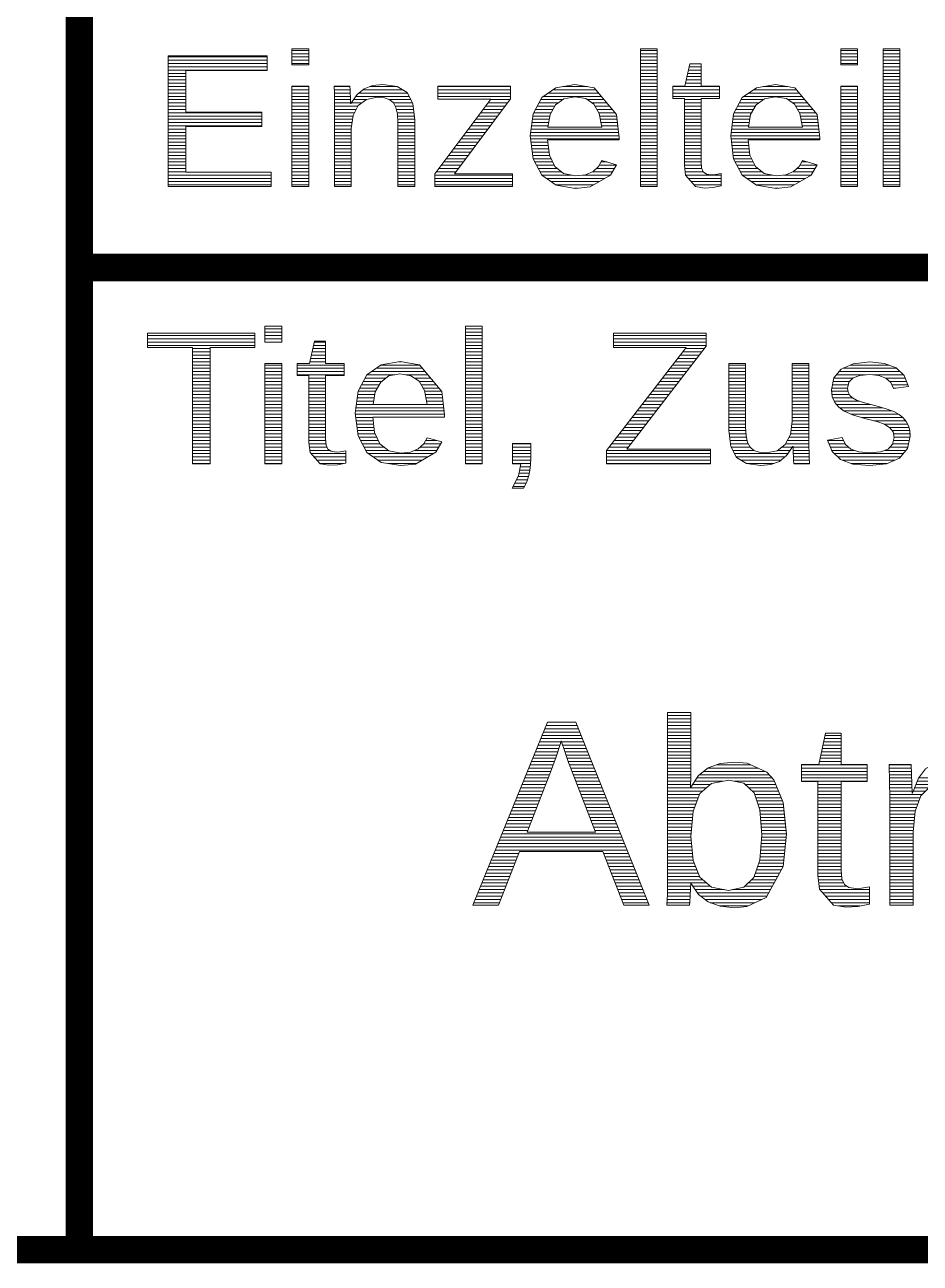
# Model space of a CAD drawing. Header units: millimetres. Extents: x 20 to 410, y 10 to 287.
# Drawn here: x 298 to 314.37, y 9.75 to 32.4 of the extents above; entities that cross this region are included whole.
import ezdxf

# ---------------------------------------------------------------- set-up
doc = ezdxf.new("R2010")
doc.units = ezdxf.units.MM
doc.layers.add('KANTEN', color=7, linetype='Continuous', lineweight=50)
doc.layers.add('TEXT', color=7, linetype='Continuous', lineweight=13)

msp = doc.modelspace()

# ---------------------------------------------------------------- linework, layer by layer
at = {"layer": 'KANTEN', "lineweight": 50, "const_width": 0.5}
msp.add_lwpolyline([(20, 10), (410, 10), (410, 287), (20, 287)], close=True, dxfattribs=at)
for points in [[(299, 10), (299, 45.95)], [(299, 27.96), (410, 27.96)]]:
    msp.add_lwpolyline(points, dxfattribs=at)
at = {"layer": 'TEXT', "lineweight": 13}
for p, q in [((300.625, 31.81), (302.437, 31.81)), ((300.625, 31.75), (302.437, 31.75)), ((302.888, 31.93), (303.194, 31.93)), ((302.888, 31.87), (303.194, 31.87)), ((302.888, 31.81), (303.194, 31.81)), ((302.888, 31.75), (303.194, 31.75)), ((309.259, 31.93), (309.565, 31.93)), ((309.259, 31.87), (309.565, 31.87)), ((309.259, 31.81), (309.565, 31.81)), ((309.259, 31.75), (309.565, 31.75)), ((312.925, 31.93), (313.23, 31.93)), ((312.925, 31.87), (313.23, 31.87)), ((312.925, 31.81), (313.23, 31.81)), ((312.925, 31.75), (313.23, 31.75)), ((313.698, 31.93), (314.003, 31.93)), ((313.698, 31.87), (314.003, 31.87)), ((313.698, 31.81), (314.003, 31.81)), ((313.698, 31.75), (314.003, 31.75)), ((300.625, 31.69), (302.437, 31.69)), ((300.625, 31.63), (302.437, 31.63)), ((300.625, 31.57), (302.437, 31.57)), ((300.625, 31.51), (300.949, 31.51)), ((302.888, 31.69), (303.194, 31.69)), ((309.259, 31.69), (309.565, 31.69)), ((309.259, 31.63), (309.565, 31.63)), ((309.259, 31.57), (309.565, 31.57)), ((309.259, 31.51), (309.565, 31.51)), ((310.125, 31.51), (310.367, 31.51)), ((310.138, 31.57), (310.367, 31.57)), ((310.151, 31.63), (310.367, 31.63)), ((312.925, 31.69), (313.23, 31.69)), ((313.698, 31.69), (314.003, 31.69)), ((313.698, 31.63), (314.003, 31.63)), ((313.698, 31.57), (314.003, 31.57)), ((313.698, 31.51), (314.003, 31.51)), ((300.625, 31.45), (300.949, 31.45)), ((300.625, 31.39), (300.949, 31.39)), ((300.625, 31.33), (300.949, 31.33)), ((300.625, 31.27), (300.949, 31.27)), ((302.888, 31.27), (303.194, 31.27)), ((303.658, 31.27), (303.947, 31.27)), ((304.313, 31.27), (304.815, 31.27)), ((305.557, 31.27), (306.886, 31.27)), ((307.838, 31.27), (308.289, 31.27)), ((309.259, 31.45), (309.565, 31.45)), ((309.259, 31.39), (309.565, 31.39)), ((309.259, 31.33), (309.565, 31.33)), ((309.259, 31.27), (309.565, 31.27)), ((309.85, 31.27), (310.706, 31.27)), ((310.085, 31.33), (310.367, 31.33)), ((310.098, 31.39), (310.367, 31.39)), ((310.111, 31.45), (310.367, 31.45)), ((311.505, 31.27), (311.956, 31.27)), ((312.925, 31.27), (313.23, 31.27)), ((313.698, 31.45), (314.003, 31.45)), ((313.698, 31.39), (314.003, 31.39)), ((313.698, 31.33), (314.003, 31.33)), ((313.698, 31.27), (314.003, 31.27)), ((300.625, 31.21), (300.949, 31.21)), ((300.625, 31.15), (300.949, 31.15)), ((300.625, 31.09), (300.949, 31.09)), ((300.625, 31.03), (300.949, 31.03)), ((302.888, 31.21), (303.194, 31.21)), ((302.888, 31.15), (303.194, 31.15)), ((302.888, 31.09), (303.194, 31.09)), ((302.888, 31.03), (303.194, 31.03)), ((303.662, 31.21), (303.951, 31.21)), ((303.665, 31.15), (303.954, 31.15)), ((303.666, 31.09), (303.956, 31.09)), ((303.667, 31.03), (303.958, 31.03)), ((304.013, 31.03), (304.244, 31.03)), ((304.055, 31.09), (305.03, 31.09)), ((304.111, 31.15), (304.998, 31.15)), ((304.184, 31.21), (304.911, 31.21)), ((304.674, 31.03), (305.061, 31.03)), ((305.557, 31.21), (306.886, 31.21)), ((305.557, 31.15), (306.886, 31.15)), ((305.557, 31.09), (306.886, 31.09)), ((306.518, 31.03), (306.877, 31.03)), ((307.435, 31.03), (307.837, 31.03)), ((307.488, 31.09), (308.547, 31.09)), ((307.573, 31.15), (308.498, 31.15)), ((307.659, 31.21), (308.448, 31.21)), ((308.29, 31.03), (308.597, 31.03)), ((309.259, 31.21), (309.565, 31.21)), ((309.259, 31.15), (309.565, 31.15)), ((309.259, 31.09), (309.565, 31.09)), ((309.259, 31.03), (309.565, 31.03)), ((309.85, 31.21), (310.706, 31.21)), ((309.85, 31.15), (310.706, 31.15)), ((309.85, 31.09), (310.706, 31.09)), ((310.062, 31.03), (310.367, 31.03)), ((311.102, 31.03), (311.504, 31.03)), ((311.155, 31.09), (312.214, 31.09)), ((311.24, 31.15), (312.165, 31.15)), ((311.326, 31.21), (312.115, 31.21)), ((311.957, 31.03), (312.264, 31.03)), ((312.925, 31.21), (313.23, 31.21)), ((312.925, 31.15), (313.23, 31.15)), ((312.925, 31.09), (313.23, 31.09)), ((312.925, 31.03), (313.23, 31.03)), ((313.698, 31.21), (314.003, 31.21)), ((313.698, 31.15), (314.003, 31.15)), ((313.698, 31.09), (314.003, 31.09)), ((313.698, 31.03), (314.003, 31.03)), ((300.625, 30.97), (300.949, 30.97)), ((300.625, 30.91), (300.949, 30.91)), ((300.625, 30.85), (300.949, 30.85)), ((302.888, 30.97), (303.194, 30.97)), ((302.888, 30.91), (303.194, 30.91)), ((302.888, 30.85), (303.194, 30.85)), ((303.668, 30.97), (303.96, 30.97)), ((303.668, 30.91), (304.094, 30.91)), ((303.668, 30.85), (304.062, 30.85)), ((303.971, 30.97), (304.164, 30.97)), ((304.745, 30.97), (305.093, 30.97)), ((304.777, 30.91), (305.104, 30.91)), ((304.798, 30.85), (305.111, 30.85)), ((306.383, 30.85), (306.741, 30.85)), ((306.428, 30.91), (306.787, 30.91)), ((306.473, 30.97), (306.832, 30.97)), ((307.338, 30.85), (307.658, 30.85)), ((307.37, 30.91), (307.692, 30.91)), ((307.403, 30.97), (307.754, 30.97)), ((308.379, 30.97), (308.647, 30.97)), ((308.432, 30.91), (308.697, 30.91)), ((308.466, 30.85), (308.747, 30.85)), ((309.259, 30.97), (309.565, 30.97)), ((309.259, 30.91), (309.565, 30.91)), ((309.259, 30.85), (309.565, 30.85)), ((310.062, 30.97), (310.367, 30.97)), ((310.062, 30.91), (310.367, 30.91)), ((310.062, 30.85), (310.367, 30.85)), ((311.005, 30.85), (311.325, 30.85)), ((311.037, 30.91), (311.359, 30.91)), ((311.07, 30.97), (311.421, 30.97)), ((312.046, 30.97), (312.314, 30.97)), ((312.099, 30.91), (312.364, 30.91)), ((312.133, 30.85), (312.414, 30.85)), ((312.925, 30.97), (313.23, 30.97)), ((312.925, 30.91), (313.23, 30.91)), ((312.925, 30.85), (313.23, 30.85)), ((313.698, 30.97), (314.003, 30.97)), ((313.698, 30.91), (314.003, 30.91)), ((313.698, 30.85), (314.003, 30.85)), ((300.625, 30.79), (302.335, 30.79)), ((300.625, 30.73), (302.335, 30.73)), ((300.625, 30.67), (302.335, 30.67)), ((300.625, 30.61), (302.335, 30.61)), ((302.888, 30.79), (303.194, 30.79)), ((302.888, 30.73), (303.194, 30.73)), ((302.888, 30.67), (303.194, 30.67)), ((302.888, 30.61), (303.194, 30.61)), ((303.668, 30.79), (304.03, 30.79)), ((303.668, 30.73), (304.003, 30.73)), ((303.668, 30.67), (303.996, 30.67)), ((303.668, 30.61), (303.988, 30.61)), ((304.812, 30.79), (305.118, 30.79)), ((304.819, 30.73), (305.125, 30.73)), ((304.823, 30.67), (305.132, 30.67)), ((304.826, 30.61), (305.133, 30.61)), ((306.203, 30.61), (306.561, 30.61)), ((306.248, 30.67), (306.606, 30.67)), ((306.293, 30.73), (306.651, 30.73)), ((306.338, 30.79), (306.696, 30.79)), ((307.274, 30.61), (307.58, 30.61)), ((307.282, 30.67), (307.591, 30.67)), ((307.29, 30.73), (307.601, 30.73)), ((307.306, 30.79), (307.624, 30.79)), ((308.5, 30.79), (308.796, 30.79)), ((308.516, 30.73), (308.824, 30.73)), ((308.528, 30.67), (308.832, 30.67)), ((308.54, 30.61), (308.839, 30.61)), ((309.259, 30.79), (309.565, 30.79)), ((309.259, 30.73), (309.565, 30.73)), ((309.259, 30.67), (309.565, 30.67)), ((309.259, 30.61), (309.565, 30.61)), ((310.062, 30.79), (310.367, 30.79)), ((310.062, 30.73), (310.367, 30.73)), ((310.062, 30.67), (310.367, 30.67)), ((310.062, 30.61), (310.367, 30.61)), ((310.941, 30.61), (311.247, 30.61)), ((310.949, 30.67), (311.258, 30.67)), ((310.957, 30.73), (311.268, 30.73)), ((310.973, 30.79), (311.291, 30.79)), ((312.167, 30.79), (312.463, 30.79)), ((312.183, 30.73), (312.491, 30.73)), ((312.195, 30.67), (312.499, 30.67)), ((312.207, 30.61), (312.506, 30.61)), ((312.925, 30.79), (313.23, 30.79)), ((312.925, 30.73), (313.23, 30.73)), ((312.925, 30.67), (313.23, 30.67)), ((312.925, 30.61), (313.23, 30.61)), ((313.698, 30.79), (314.003, 30.79)), ((313.698, 30.73), (314.003, 30.73)), ((313.698, 30.67), (314.003, 30.67)), ((313.698, 30.61), (314.003, 30.61)), ((300.625, 30.55), (302.335, 30.55)), ((300.625, 30.49), (300.949, 30.49)), ((300.625, 30.43), (300.949, 30.43)), ((300.625, 30.37), (300.949, 30.37)), ((302.888, 30.55), (303.194, 30.55)), ((302.888, 30.49), (303.194, 30.49)), ((302.888, 30.43), (303.194, 30.43)), ((302.888, 30.37), (303.194, 30.37)), ((303.668, 30.55), (303.98, 30.55)), ((303.668, 30.49), (303.973, 30.49)), ((303.668, 30.43), (303.973, 30.43)), ((303.668, 30.37), (303.973, 30.37)), ((304.826, 30.55), (305.133, 30.55)), ((304.826, 30.49), (305.133, 30.49)), ((304.826, 30.43), (305.133, 30.43)), ((304.826, 30.37), (305.133, 30.37)), ((306.022, 30.37), (306.381, 30.37)), ((306.067, 30.43), (306.426, 30.43)), ((306.113, 30.49), (306.471, 30.49)), ((306.158, 30.55), (306.516, 30.55)), ((307.242, 30.37), (308.867, 30.37)), ((307.25, 30.43), (308.86, 30.43)), ((307.258, 30.49), (308.853, 30.49)), ((307.266, 30.55), (307.57, 30.55)), ((308.552, 30.55), (308.846, 30.55)), ((309.259, 30.55), (309.565, 30.55)), ((309.259, 30.49), (309.565, 30.49)), ((309.259, 30.43), (309.565, 30.43)), ((309.259, 30.37), (309.565, 30.37)), ((310.062, 30.55), (310.367, 30.55)), ((310.062, 30.49), (310.367, 30.49)), ((310.062, 30.43), (310.367, 30.43)), ((310.062, 30.37), (310.367, 30.37)), ((310.909, 30.37), (312.534, 30.37)), ((310.917, 30.43), (312.527, 30.43)), ((310.925, 30.49), (312.52, 30.49)), ((310.933, 30.55), (311.237, 30.55)), ((312.219, 30.55), (312.513, 30.55)), ((312.925, 30.55), (313.23, 30.55)), ((312.925, 30.49), (313.23, 30.49)), ((312.925, 30.43), (313.23, 30.43)), ((312.925, 30.37), (313.23, 30.37)), ((313.698, 30.55), (314.003, 30.55)), ((313.698, 30.49), (314.003, 30.49)), ((313.698, 30.43), (314.003, 30.43)), ((313.698, 30.37), (314.003, 30.37)), ((300.625, 30.31), (300.949, 30.31)), ((300.625, 30.25), (300.949, 30.25)), ((300.625, 30.19), (300.949, 30.19)), ((300.625, 30.13), (300.949, 30.13)), ((302.888, 30.31), (303.194, 30.31)), ((302.888, 30.25), (303.194, 30.25)), ((302.888, 30.19), (303.194, 30.19)), ((302.888, 30.13), (303.194, 30.13)), ((303.668, 30.31), (303.973, 30.31)), ((303.668, 30.25), (303.973, 30.25)), ((303.668, 30.19), (303.973, 30.19)), ((303.668, 30.13), (303.973, 30.13)), ((304.826, 30.31), (305.133, 30.31)), ((304.826, 30.25), (305.133, 30.25)), ((304.826, 30.19), (305.133, 30.19)), ((304.826, 30.13), (305.133, 30.13)), ((305.842, 30.13), (306.2, 30.13)), ((305.887, 30.19), (306.245, 30.19)), ((305.932, 30.25), (306.29, 30.25)), ((305.977, 30.31), (306.335, 30.31)), ((307.25, 30.31), (308.871, 30.31)), ((307.257, 30.25), (307.568, 30.25)), ((307.265, 30.19), (307.575, 30.19)), ((307.273, 30.13), (307.582, 30.13)), ((309.259, 30.31), (309.565, 30.31)), ((309.259, 30.25), (309.565, 30.25)), ((309.259, 30.19), (309.565, 30.19)), ((309.259, 30.13), (309.565, 30.13)), ((310.062, 30.31), (310.367, 30.31)), ((310.062, 30.25), (310.367, 30.25)), ((310.062, 30.19), (310.367, 30.19)), ((310.062, 30.13), (310.367, 30.13)), ((310.917, 30.31), (312.538, 30.31)), ((310.924, 30.25), (311.235, 30.25)), ((310.932, 30.19), (311.242, 30.19)), ((310.94, 30.13), (311.249, 30.13)), ((312.925, 30.31), (313.23, 30.31)), ((312.925, 30.25), (313.23, 30.25)), ((312.925, 30.19), (313.23, 30.19)), ((312.925, 30.13), (313.23, 30.13)), ((313.698, 30.31), (314.003, 30.31)), ((313.698, 30.25), (314.003, 30.25)), ((313.698, 30.19), (314.003, 30.19)), ((313.698, 30.13), (314.003, 30.13)), ((300.625, 30.07), (300.949, 30.07)), ((300.625, 30.01), (300.949, 30.01)), ((300.625, 29.95), (300.949, 29.95)), ((302.888, 30.07), (303.194, 30.07)), ((302.888, 30.01), (303.194, 30.01)), ((302.888, 29.95), (303.194, 29.95)), ((303.668, 30.07), (303.973, 30.07)), ((303.668, 30.01), (303.973, 30.01)), ((303.668, 29.95), (303.973, 29.95)), ((304.826, 30.07), (305.133, 30.07)), ((304.826, 30.01), (305.133, 30.01)), ((304.826, 29.95), (305.133, 29.95)), ((305.707, 29.95), (306.065, 29.95)), ((305.752, 30.01), (306.11, 30.01)), ((305.797, 30.07), (306.155, 30.07)), ((307.28, 30.07), (307.589, 30.07)), ((307.288, 30.01), (307.597, 30.01)), ((307.295, 29.95), (307.625, 29.95)), ((309.259, 30.07), (309.565, 30.07)), ((309.259, 30.01), (309.565, 30.01)), ((309.259, 29.95), (309.565, 29.95)), ((310.062, 30.07), (310.367, 30.07)), ((310.062, 30.01), (310.367, 30.01)), ((310.062, 29.95), (310.367, 29.95)), ((310.947, 30.07), (311.256, 30.07)), ((310.955, 30.01), (311.264, 30.01)), ((310.962, 29.95), (311.292, 29.95)), ((312.925, 30.07), (313.23, 30.07)), ((312.925, 30.01), (313.23, 30.01)), ((312.925, 29.95), (313.23, 29.95)), ((313.698, 30.07), (314.003, 30.07)), ((313.698, 30.01), (314.003, 30.01)), ((313.698, 29.95), (314.003, 29.95)), ((300.625, 29.89), (300.949, 29.89)), ((300.625, 29.83), (300.949, 29.83)), ((300.625, 29.77), (300.949, 29.77)), ((300.625, 29.71), (300.949, 29.71)), ((302.888, 29.89), (303.194, 29.89)), ((302.888, 29.83), (303.194, 29.83)), ((302.888, 29.77), (303.194, 29.77)), ((302.888, 29.71), (303.194, 29.71)), ((303.668, 29.89), (303.973, 29.89)), ((303.668, 29.83), (303.973, 29.83)), ((303.668, 29.77), (303.973, 29.77)), ((303.668, 29.71), (303.973, 29.71)), ((304.826, 29.89), (305.133, 29.89)), ((304.826, 29.83), (305.133, 29.83)), ((304.826, 29.77), (305.133, 29.77)), ((304.826, 29.71), (305.133, 29.71)), ((305.527, 29.71), (305.884, 29.71)), ((305.572, 29.77), (305.929, 29.77)), ((305.617, 29.83), (305.974, 29.83)), ((305.662, 29.89), (306.02, 29.89)), ((307.327, 29.89), (307.654, 29.89)), ((307.359, 29.83), (307.682, 29.83)), ((307.391, 29.77), (307.739, 29.77)), ((307.422, 29.71), (307.814, 29.71)), ((308.381, 29.71), (308.747, 29.71)), ((308.453, 29.77), (308.782, 29.77)), ((308.506, 29.83), (308.816, 29.83)), ((308.54, 29.89), (308.649, 29.89)), ((309.259, 29.89), (309.565, 29.89)), ((309.259, 29.83), (309.565, 29.83)), ((309.259, 29.77), (309.565, 29.77)), ((309.259, 29.71), (309.565, 29.71)), ((310.062, 29.89), (310.367, 29.89)), ((310.062, 29.83), (310.373, 29.83)), ((310.069, 29.77), (310.383, 29.77)), ((310.077, 29.71), (310.409, 29.71)), ((310.994, 29.89), (311.321, 29.89)), ((311.026, 29.83), (311.349, 29.83)), ((311.058, 29.77), (311.406, 29.77)), ((311.089, 29.71), (311.481, 29.71)), ((312.048, 29.71), (312.414, 29.71)), ((312.12, 29.77), (312.449, 29.77)), ((312.173, 29.83), (312.483, 29.83)), ((312.207, 29.89), (312.316, 29.89)), ((312.925, 29.89), (313.23, 29.89)), ((312.925, 29.83), (313.23, 29.83)), ((312.925, 29.77), (313.23, 29.77)), ((312.925, 29.71), (313.23, 29.71)), ((313.698, 29.89), (314.003, 29.89)), ((313.698, 29.83), (314.003, 29.83)), ((313.698, 29.77), (314.003, 29.77)), ((313.698, 29.71), (314.003, 29.71)), ((300.625, 29.65), (302.507, 29.65)), ((300.625, 29.59), (302.507, 29.59)), ((300.625, 29.53), (302.507, 29.53)), ((300.625, 29.47), (302.507, 29.47)), ((302.888, 29.65), (303.194, 29.65)), ((302.888, 29.59), (303.194, 29.59)), ((302.888, 29.53), (303.194, 29.53)), ((302.888, 29.47), (303.194, 29.47)), ((303.668, 29.65), (303.973, 29.65)), ((303.668, 29.59), (303.973, 29.59)), ((303.668, 29.53), (303.973, 29.53)), ((303.668, 29.47), (303.973, 29.47)), ((304.826, 29.65), (305.133, 29.65)), ((304.826, 29.59), (305.133, 29.59)), ((304.826, 29.53), (305.133, 29.53)), ((304.826, 29.47), (305.133, 29.47)), ((305.499, 29.65), (306.921, 29.65)), ((305.499, 29.59), (306.921, 29.59)), ((305.499, 29.53), (306.921, 29.53)), ((305.499, 29.47), (306.921, 29.47)), ((307.454, 29.65), (307.998, 29.65)), ((307.539, 29.59), (308.609, 29.59)), ((307.625, 29.53), (308.506, 29.53)), ((307.712, 29.47), (308.403, 29.47)), ((308.207, 29.65), (308.712, 29.65)), ((309.259, 29.65), (309.565, 29.65)), ((309.259, 29.59), (309.565, 29.59)), ((309.259, 29.53), (309.565, 29.53)), ((309.259, 29.47), (309.565, 29.47)), ((310.084, 29.65), (310.736, 29.65)), ((310.135, 29.59), (310.736, 29.59)), ((310.188, 29.53), (310.736, 29.53)), ((310.241, 29.47), (310.736, 29.47)), ((311.121, 29.65), (311.665, 29.65)), ((311.206, 29.59), (312.276, 29.59)), ((311.292, 29.53), (312.173, 29.53)), ((311.379, 29.47), (312.07, 29.47)), ((311.874, 29.65), (312.379, 29.65)), ((312.925, 29.65), (313.23, 29.65)), ((312.925, 29.59), (313.23, 29.59)), ((312.925, 29.53), (313.23, 29.53)), ((312.925, 29.47), (313.23, 29.47)), ((313.698, 29.65), (314.003, 29.65)), ((313.698, 29.59), (314.003, 29.59)), ((313.698, 29.53), (314.003, 29.53)), ((313.698, 29.47), (314.003, 29.47)), ((308.053, 29.41), (308.11, 29.41)), ((311.72, 29.41), (311.777, 29.41)), ((302.394, 26.836), (302.7, 26.836)), ((302.394, 26.776), (302.7, 26.776)), ((306.063, 26.836), (306.368, 26.836)), ((306.063, 26.776), (306.368, 26.776)), ((300.248, 26.716), (302.212, 26.716)), ((300.248, 26.656), (302.212, 26.656)), ((300.248, 26.596), (302.212, 26.596)), ((300.248, 26.536), (302.212, 26.536)), ((302.394, 26.716), (302.7, 26.716)), ((302.394, 26.656), (302.7, 26.656)), ((302.394, 26.596), (302.7, 26.596)), ((303.282, 26.536), (303.503, 26.536)), ((303.296, 26.596), (303.503, 26.596)), ((306.063, 26.716), (306.368, 26.716)), ((306.063, 26.656), (306.368, 26.656)), ((306.063, 26.596), (306.368, 26.596)), ((306.063, 26.536), (306.368, 26.536)), ((308.764, 26.716), (310.463, 26.716)), ((308.764, 26.656), (310.463, 26.656)), ((308.764, 26.596), (310.463, 26.596)), ((308.764, 26.536), (310.463, 26.536)), ((301.068, 26.476), (301.391, 26.476)), ((301.068, 26.416), (301.391, 26.416)), ((301.068, 26.356), (301.391, 26.356)), ((301.068, 26.296), (301.391, 26.296)), ((303.23, 26.296), (303.503, 26.296)), ((303.243, 26.356), (303.503, 26.356)), ((303.256, 26.416), (303.503, 26.416)), ((303.269, 26.476), (303.503, 26.476)), ((306.063, 26.476), (306.368, 26.476)), ((306.063, 26.416), (306.368, 26.416)), ((306.063, 26.356), (306.368, 26.356)), ((306.063, 26.296), (306.368, 26.296)), ((309.941, 26.296), (310.288, 26.296)), ((309.987, 26.356), (310.334, 26.356)), ((310.034, 26.416), (310.38, 26.416)), ((310.08, 26.476), (310.426, 26.476)), ((301.068, 26.236), (301.391, 26.236)), ((301.068, 26.176), (301.391, 26.176)), ((301.068, 26.116), (301.391, 26.116)), ((301.068, 26.056), (301.391, 26.056)), ((302.394, 26.176), (302.7, 26.176)), ((302.394, 26.116), (302.7, 26.116)), ((302.394, 26.056), (302.7, 26.056)), ((302.986, 26.176), (303.842, 26.176)), ((302.986, 26.116), (303.842, 26.116)), ((302.986, 26.056), (303.842, 26.056)), ((303.217, 26.236), (303.503, 26.236)), ((304.343, 26.056), (305.321, 26.056)), ((304.428, 26.116), (305.271, 26.116)), ((304.514, 26.176), (305.222, 26.176)), ((304.85, 26.236), (304.883, 26.236)), ((306.063, 26.236), (306.368, 26.236)), ((306.063, 26.176), (306.368, 26.176)), ((306.063, 26.116), (306.368, 26.116)), ((306.063, 26.056), (306.368, 26.056)), ((309.755, 26.056), (310.103, 26.056)), ((309.802, 26.116), (310.149, 26.116)), ((309.848, 26.176), (310.195, 26.176)), ((309.894, 26.236), (310.241, 26.236)), ((310.876, 26.176), (311.183, 26.176)), ((310.876, 26.116), (311.183, 26.116)), ((310.876, 26.056), (311.183, 26.056)), ((312.036, 26.176), (312.341, 26.176)), ((312.036, 26.116), (312.341, 26.116)), ((312.036, 26.056), (312.341, 26.056)), ((312.892, 26.056), (314.008, 26.056)), ((312.961, 26.116), (313.945, 26.116)), ((313.095, 26.176), (313.804, 26.176)), ((301.068, 25.996), (301.391, 25.996)), ((301.068, 25.936), (301.391, 25.936)), ((301.068, 25.876), (301.391, 25.876)), ((302.394, 25.996), (302.7, 25.996)), ((302.394, 25.936), (302.7, 25.936)), ((302.394, 25.876), (302.7, 25.876)), ((302.986, 25.996), (303.842, 25.996)), ((303.198, 25.936), (303.503, 25.936)), ((303.198, 25.876), (303.503, 25.876)), ((304.194, 25.876), (304.526, 25.876)), ((304.226, 25.936), (304.608, 25.936)), ((304.258, 25.996), (304.77, 25.996)), ((304.966, 25.996), (305.371, 25.996)), ((305.129, 25.936), (305.421, 25.936)), ((305.215, 25.876), (305.471, 25.876)), ((306.063, 25.996), (306.368, 25.996)), ((306.063, 25.936), (306.368, 25.936)), ((306.063, 25.876), (306.368, 25.876)), ((309.616, 25.876), (309.964, 25.876)), ((309.663, 25.936), (310.01, 25.936)), ((309.709, 25.996), (310.056, 25.996)), ((310.876, 25.996), (311.183, 25.996)), ((310.876, 25.936), (311.183, 25.936)), ((310.876, 25.876), (311.183, 25.876)), ((312.036, 25.996), (312.341, 25.996)), ((312.036, 25.936), (312.341, 25.936)), ((312.036, 25.876), (312.341, 25.876)), ((312.783, 25.876), (313.086, 25.876)), ((312.795, 25.936), (313.142, 25.936)), ((312.842, 25.996), (313.373, 25.996)), ((313.522, 25.996), (314.071, 25.996)), ((313.751, 25.936), (314.1, 25.936)), ((313.818, 25.876), (314.124, 25.876)), ((301.068, 25.816), (301.391, 25.816)), ((301.068, 25.756), (301.391, 25.756)), ((301.068, 25.696), (301.391, 25.696)), ((301.068, 25.636), (301.391, 25.636)), ((302.394, 25.816), (302.7, 25.816)), ((302.394, 25.756), (302.7, 25.756)), ((302.394, 25.696), (302.7, 25.696)), ((302.394, 25.636), (302.7, 25.636)), ((303.198, 25.816), (303.503, 25.816)), ((303.198, 25.756), (303.503, 25.756)), ((303.198, 25.696), (303.503, 25.696)), ((303.198, 25.636), (303.503, 25.636)), ((304.09, 25.636), (304.401, 25.636)), ((304.098, 25.696), (304.414, 25.696)), ((304.129, 25.756), (304.448, 25.756)), ((304.161, 25.816), (304.482, 25.816)), ((305.249, 25.816), (305.52, 25.816)), ((305.283, 25.756), (305.57, 25.756)), ((305.313, 25.696), (305.62, 25.696)), ((305.324, 25.636), (305.631, 25.636)), ((306.063, 25.816), (306.368, 25.816)), ((306.063, 25.756), (306.368, 25.756)), ((306.063, 25.696), (306.368, 25.696)), ((306.063, 25.636), (306.368, 25.636)), ((309.431, 25.636), (309.779, 25.636)), ((309.477, 25.696), (309.825, 25.696)), ((309.524, 25.756), (309.872, 25.756)), ((309.57, 25.816), (309.918, 25.816)), ((310.876, 25.816), (311.183, 25.816)), ((310.876, 25.756), (311.183, 25.756)), ((310.876, 25.696), (311.183, 25.696)), ((310.876, 25.636), (311.183, 25.636)), ((312.036, 25.816), (312.341, 25.816)), ((312.036, 25.756), (312.341, 25.756)), ((312.036, 25.696), (312.341, 25.696)), ((312.036, 25.636), (312.341, 25.636)), ((312.754, 25.696), (313.055, 25.696)), ((312.759, 25.756), (313.049, 25.756)), ((312.762, 25.636), (313.081, 25.636)), ((312.771, 25.816), (313.062, 25.816)), ((313.857, 25.816), (314.147, 25.816)), ((313.883, 25.756), (313.93, 25.756)), ((301.068, 25.576), (301.391, 25.576)), ((301.068, 25.516), (301.391, 25.516)), ((301.068, 25.456), (301.391, 25.456)), ((301.068, 25.396), (301.391, 25.396)), ((302.394, 25.576), (302.7, 25.576)), ((302.394, 25.516), (302.7, 25.516)), ((302.394, 25.456), (302.7, 25.456)), ((302.394, 25.396), (302.7, 25.396)), ((303.198, 25.576), (303.503, 25.576)), ((303.198, 25.516), (303.503, 25.516)), ((303.198, 25.456), (303.503, 25.456)), ((303.198, 25.396), (303.503, 25.396)), ((304.059, 25.396), (305.659, 25.396)), ((304.067, 25.456), (305.652, 25.456)), ((304.075, 25.516), (304.38, 25.516)), ((304.082, 25.576), (304.39, 25.576)), ((305.336, 25.576), (305.638, 25.576)), ((305.348, 25.516), (305.645, 25.516)), ((306.063, 25.576), (306.368, 25.576)), ((306.063, 25.516), (306.368, 25.516)), ((306.063, 25.456), (306.368, 25.456)), ((306.063, 25.396), (306.368, 25.396)), ((309.245, 25.396), (309.594, 25.396)), ((309.292, 25.456), (309.64, 25.456)), ((309.338, 25.516), (309.687, 25.516)), ((309.384, 25.576), (309.733, 25.576)), ((310.876, 25.576), (311.183, 25.576)), ((310.876, 25.516), (311.183, 25.516)), ((310.876, 25.456), (311.183, 25.456)), ((310.876, 25.396), (311.183, 25.396)), ((312.036, 25.576), (312.341, 25.576)), ((312.036, 25.516), (312.341, 25.516)), ((312.036, 25.456), (312.341, 25.456)), ((312.036, 25.396), (312.341, 25.396)), ((312.776, 25.576), (313.137, 25.576)), ((312.803, 25.516), (313.265, 25.516)), ((312.844, 25.456), (313.472, 25.456)), ((312.901, 25.396), (313.69, 25.396)), ((301.068, 25.336), (301.391, 25.336)), ((301.068, 25.276), (301.391, 25.276)), ((301.068, 25.216), (301.391, 25.216)), ((301.068, 25.156), (301.391, 25.156)), ((302.394, 25.336), (302.7, 25.336)), ((302.394, 25.276), (302.7, 25.276)), ((302.394, 25.216), (302.7, 25.216)), ((302.394, 25.156), (302.7, 25.156)), ((303.198, 25.336), (303.503, 25.336)), ((303.198, 25.276), (303.503, 25.276)), ((303.198, 25.216), (303.503, 25.216)), ((303.198, 25.156), (303.503, 25.156)), ((304.049, 25.276), (305.674, 25.276)), ((304.051, 25.336), (305.667, 25.336)), ((304.056, 25.216), (304.367, 25.216)), ((304.064, 25.156), (304.374, 25.156)), ((306.063, 25.336), (306.368, 25.336)), ((306.063, 25.276), (306.368, 25.276)), ((306.063, 25.216), (306.368, 25.216)), ((306.063, 25.156), (306.368, 25.156)), ((309.06, 25.156), (309.409, 25.156)), ((309.106, 25.216), (309.455, 25.216)), ((309.153, 25.276), (309.502, 25.276)), ((309.199, 25.336), (309.548, 25.336)), ((310.876, 25.336), (311.183, 25.336)), ((310.876, 25.276), (311.183, 25.276)), ((310.876, 25.216), (311.183, 25.216)), ((310.876, 25.156), (311.183, 25.156)), ((312.036, 25.336), (312.341, 25.336)), ((312.036, 25.276), (312.341, 25.276)), ((312.036, 25.216), (312.341, 25.216)), ((312.036, 25.156), (312.341, 25.156)), ((312.982, 25.336), (313.863, 25.336)), ((313.115, 25.276), (313.979, 25.276)), ((313.306, 25.216), (314.055, 25.216)), ((313.526, 25.156), (314.106, 25.156)), ((301.068, 25.096), (301.391, 25.096)), ((301.068, 25.036), (301.391, 25.036)), ((301.068, 24.976), (301.391, 24.976)), ((301.068, 24.916), (301.391, 24.916)), ((302.394, 25.096), (302.7, 25.096)), ((302.394, 25.036), (302.7, 25.036)), ((302.394, 24.976), (302.7, 24.976)), ((302.394, 24.916), (302.7, 24.916)), ((303.198, 25.096), (303.503, 25.096)), ((303.198, 25.036), (303.503, 25.036)), ((303.198, 24.976), (303.503, 24.976)), ((303.198, 24.916), (303.503, 24.916)), ((304.072, 25.096), (304.381, 25.096)), ((304.079, 25.036), (304.388, 25.036)), ((304.087, 24.976), (304.395, 24.976)), ((304.094, 24.916), (304.412, 24.916)), ((306.063, 25.096), (306.368, 25.096)), ((306.063, 25.036), (306.368, 25.036)), ((306.063, 24.976), (306.368, 24.976)), ((306.063, 24.916), (306.368, 24.916)), ((308.874, 24.916), (309.224, 24.916)), ((308.921, 24.976), (309.271, 24.976)), ((308.967, 25.036), (309.317, 25.036)), ((309.013, 25.096), (309.363, 25.096)), ((310.876, 25.096), (311.183, 25.096)), ((310.876, 25.036), (311.183, 25.036)), ((310.877, 24.976), (311.187, 24.976)), ((310.884, 24.916), (311.19, 24.916)), ((312.006, 24.916), (312.341, 24.916)), ((312.014, 24.976), (312.341, 24.976)), ((312.022, 25.036), (312.341, 25.036)), ((312.03, 25.096), (312.341, 25.096)), ((313.712, 25.096), (314.142, 25.096)), ((313.811, 25.036), (314.166, 25.036)), ((313.86, 24.976), (314.184, 24.976)), ((313.884, 24.916), (314.189, 24.916)), ((301.068, 24.856), (301.391, 24.856)), ((301.068, 24.796), (301.391, 24.796)), ((301.068, 24.736), (301.391, 24.736)), ((302.394, 24.856), (302.7, 24.856)), ((302.394, 24.796), (302.7, 24.796)), ((302.394, 24.736), (302.7, 24.736)), ((303.198, 24.856), (303.503, 24.856)), ((303.198, 24.796), (303.506, 24.796)), ((303.201, 24.736), (303.512, 24.736)), ((304.112, 24.856), (304.44, 24.856)), ((304.144, 24.796), (304.469, 24.796)), ((304.175, 24.736), (304.497, 24.736)), ((305.297, 24.736), (305.606, 24.736)), ((305.33, 24.796), (305.537, 24.796)), ((306.063, 24.856), (306.368, 24.856)), ((306.063, 24.796), (306.368, 24.796)), ((306.063, 24.736), (306.368, 24.736)), ((306.923, 24.736), (307.253, 24.736)), ((308.735, 24.736), (309.086, 24.736)), ((308.782, 24.796), (309.132, 24.796)), ((308.828, 24.856), (309.178, 24.856)), ((310.891, 24.856), (311.197, 24.856)), ((310.898, 24.796), (311.211, 24.796)), ((310.905, 24.736), (311.232, 24.736)), ((311.915, 24.736), (312.341, 24.736)), ((311.947, 24.796), (312.341, 24.796)), ((311.979, 24.856), (312.341, 24.856)), ((312.68, 24.796), (312.975, 24.796)), ((312.706, 24.736), (313.003, 24.736)), ((313.87, 24.736), (314.162, 24.736)), ((313.883, 24.796), (314.175, 24.796)), ((313.895, 24.856), (314.188, 24.856)), ((301.068, 24.676), (301.391, 24.676)), ((301.068, 24.616), (301.391, 24.616)), ((301.068, 24.556), (301.391, 24.556)), ((301.068, 24.496), (301.391, 24.496)), ((302.394, 24.676), (302.7, 24.676)), ((302.394, 24.616), (302.7, 24.616)), ((302.394, 24.556), (302.7, 24.556)), ((302.394, 24.496), (302.7, 24.496)), ((303.209, 24.676), (303.53, 24.676)), ((303.216, 24.616), (303.58, 24.616)), ((303.24, 24.556), (303.873, 24.556)), ((303.293, 24.496), (303.873, 24.496)), ((304.207, 24.676), (304.572, 24.676)), ((304.239, 24.616), (304.647, 24.616)), ((304.291, 24.556), (305.475, 24.556)), ((304.377, 24.496), (305.372, 24.496)), ((305.129, 24.616), (305.538, 24.616)), ((305.231, 24.676), (305.572, 24.676)), ((306.063, 24.676), (306.368, 24.676)), ((306.063, 24.616), (306.368, 24.616)), ((306.063, 24.556), (306.368, 24.556)), ((306.063, 24.496), (306.368, 24.496)), ((306.923, 24.676), (307.253, 24.676)), ((306.923, 24.616), (307.253, 24.616)), ((306.923, 24.556), (307.253, 24.556)), ((306.923, 24.496), (307.253, 24.496)), ((308.64, 24.556), (310.542, 24.556)), ((308.64, 24.496), (310.542, 24.496)), ((308.642, 24.616), (310.542, 24.616)), ((308.689, 24.676), (309.039, 24.676)), ((310.916, 24.676), (311.264, 24.676)), ((310.948, 24.616), (311.332, 24.616)), ((310.979, 24.556), (311.955, 24.556)), ((311.011, 24.496), (311.9, 24.496)), ((311.766, 24.616), (311.997, 24.616)), ((311.846, 24.676), (312.039, 24.676)), ((312.05, 24.676), (312.342, 24.676)), ((312.051, 24.616), (312.343, 24.616)), ((312.053, 24.556), (312.343, 24.556)), ((312.056, 24.496), (312.344, 24.496)), ((312.731, 24.676), (313.065, 24.676)), ((312.757, 24.616), (313.169, 24.616)), ((312.806, 24.556), (314.065, 24.556)), ((312.87, 24.496), (314.013, 24.496)), ((313.725, 24.616), (314.116, 24.616)), ((313.82, 24.676), (314.15, 24.676)), ((301.068, 24.436), (301.391, 24.436)), ((301.068, 24.376), (301.391, 24.376)), ((302.394, 24.436), (302.7, 24.436)), ((302.394, 24.376), (302.7, 24.376)), ((303.346, 24.436), (303.873, 24.436)), ((303.398, 24.376), (303.833, 24.376)), ((304.463, 24.436), (305.269, 24.436)), ((304.643, 24.376), (305.165, 24.376)), ((306.063, 24.436), (306.368, 24.436)), ((306.063, 24.376), (306.368, 24.376)), ((306.923, 24.436), (307.252, 24.436)), ((306.923, 24.376), (307.249, 24.376)), ((307.051, 24.256), (307.239, 24.256)), ((307.062, 24.316), (307.246, 24.316)), ((308.64, 24.436), (310.542, 24.436)), ((308.64, 24.376), (310.542, 24.376)), ((311.097, 24.436), (311.827, 24.436)), ((311.193, 24.376), (311.699, 24.376)), ((312.059, 24.436), (312.347, 24.436)), ((312.062, 24.376), (312.351, 24.376)), ((312.954, 24.436), (313.906, 24.436)), ((313.114, 24.376), (313.772, 24.376)), ((306.96, 24.016), (307.168, 24.016)), ((306.992, 24.076), (307.193, 24.076)), ((307.024, 24.136), (307.214, 24.136)), ((307.04, 24.196), (307.228, 24.196)), ((306.928, 23.956), (307.137, 23.956)), ((309.755, 19.764), (310.183, 19.764)), ((307.51, 19.524), (308.123, 19.524)), ((307.534, 19.584), (308.099, 19.584)), ((307.559, 19.644), (308.075, 19.644)), ((309.755, 19.704), (310.183, 19.704)), ((309.755, 19.644), (310.183, 19.644)), ((309.755, 19.584), (310.183, 19.584)), ((309.755, 19.524), (310.183, 19.524)), ((307.412, 19.284), (307.805, 19.284)), ((307.437, 19.344), (308.196, 19.344)), ((307.461, 19.404), (308.172, 19.404)), ((307.486, 19.464), (308.148, 19.464)), ((307.818, 19.284), (308.22, 19.284)), ((309.755, 19.464), (310.183, 19.464)), ((309.755, 19.404), (310.183, 19.404)), ((309.755, 19.344), (310.183, 19.344)), ((309.755, 19.284), (310.183, 19.284)), ((312.609, 19.284), (312.928, 19.284)), ((312.622, 19.344), (312.928, 19.344)), ((312.635, 19.404), (312.928, 19.404)), ((307.314, 19.044), (307.727, 19.044)), ((307.339, 19.104), (307.746, 19.104)), ((307.363, 19.164), (307.766, 19.164)), ((307.388, 19.224), (307.786, 19.224)), ((307.837, 19.224), (308.244, 19.224)), ((307.856, 19.164), (308.268, 19.164)), ((307.876, 19.104), (308.292, 19.104)), ((307.896, 19.044), (308.316, 19.044)), ((309.755, 19.224), (310.183, 19.224)), ((309.755, 19.164), (310.183, 19.164)), ((309.755, 19.104), (310.183, 19.104)), ((309.755, 19.044), (310.183, 19.044)), ((312.556, 19.044), (312.928, 19.044)), ((312.569, 19.104), (312.928, 19.104)), ((312.582, 19.164), (312.928, 19.164)), ((312.596, 19.224), (312.928, 19.224)), ((307.216, 18.804), (307.64, 18.804)), ((307.241, 18.864), (307.662, 18.864)), ((307.265, 18.924), (307.684, 18.924)), ((307.29, 18.984), (307.706, 18.984)), ((307.917, 18.984), (308.34, 18.984)), ((307.937, 18.924), (308.364, 18.924)), ((307.959, 18.864), (308.388, 18.864)), ((307.982, 18.804), (308.413, 18.804)), ((309.755, 18.984), (310.183, 18.984)), ((309.755, 18.924), (310.183, 18.924)), ((309.755, 18.864), (310.183, 18.864)), ((309.755, 18.804), (310.182, 18.804)), ((310.491, 18.804), (311.41, 18.804)), ((310.647, 18.864), (311.279, 18.864)), ((312.205, 18.864), (313.403, 18.864)), ((312.205, 18.804), (313.403, 18.804)), ((312.53, 18.924), (312.928, 18.924)), ((312.543, 18.984), (312.928, 18.984)), ((313.804, 18.864), (314.208, 18.864)), ((313.806, 18.804), (314.21, 18.804)), ((307.143, 18.624), (307.572, 18.624)), ((307.167, 18.684), (307.596, 18.684)), ((307.192, 18.744), (307.619, 18.744)), ((308.005, 18.744), (308.437, 18.744)), ((308.028, 18.684), (308.461, 18.684)), ((308.052, 18.624), (308.485, 18.624)), ((309.755, 18.744), (310.182, 18.744)), ((309.755, 18.684), (310.181, 18.684)), ((309.755, 18.624), (310.179, 18.624)), ((310.292, 18.624), (311.665, 18.624)), ((310.341, 18.684), (311.611, 18.684)), ((310.416, 18.744), (311.541, 18.744)), ((312.205, 18.744), (313.403, 18.744)), ((312.205, 18.684), (313.403, 18.684)), ((312.205, 18.624), (313.403, 18.624)), ((313.809, 18.744), (314.213, 18.744)), ((313.811, 18.684), (314.215, 18.684)), ((313.813, 18.624), (314.218, 18.624)), ((314.348, 18.624), (315.02, 18.624)), ((307.045, 18.384), (307.479, 18.384)), ((307.069, 18.444), (307.502, 18.444)), ((307.094, 18.504), (307.526, 18.504)), ((307.118, 18.564), (307.549, 18.564)), ((308.075, 18.564), (308.509, 18.564)), ((308.098, 18.504), (308.533, 18.504)), ((308.122, 18.444), (308.557, 18.444)), ((308.145, 18.384), (308.581, 18.384)), ((309.755, 18.564), (310.177, 18.564)), ((309.755, 18.504), (310.175, 18.504)), ((309.755, 18.444), (310.469, 18.444)), ((309.755, 18.384), (310.399, 18.384)), ((310.214, 18.504), (310.538, 18.504)), ((310.253, 18.564), (310.763, 18.564)), ((310.977, 18.564), (311.708, 18.564)), ((311.175, 18.504), (311.733, 18.504)), ((311.239, 18.444), (311.758, 18.444)), ((311.303, 18.384), (311.783, 18.384)), ((312.205, 18.564), (313.403, 18.564)), ((312.502, 18.504), (312.928, 18.504)), ((312.502, 18.444), (312.928, 18.444)), ((312.502, 18.384), (312.928, 18.384)), ((313.815, 18.564), (314.22, 18.564)), ((313.816, 18.504), (314.222, 18.504)), ((313.816, 18.444), (314.224, 18.444)), ((313.817, 18.384), (314.225, 18.384)), ((314.252, 18.384), (314.474, 18.384)), ((314.276, 18.444), (314.534, 18.444)), ((314.299, 18.504), (314.708, 18.504)), ((314.323, 18.564), (315.02, 18.564)), ((306.947, 18.144), (307.386, 18.144)), ((306.972, 18.204), (307.409, 18.204)), ((306.996, 18.264), (307.433, 18.264)), ((307.021, 18.324), (307.456, 18.324)), ((308.168, 18.324), (308.605, 18.324)), ((308.192, 18.264), (308.629, 18.264)), ((308.215, 18.204), (308.653, 18.204)), ((308.239, 18.144), (308.678, 18.144)), ((309.755, 18.324), (310.342, 18.324)), ((309.755, 18.264), (310.318, 18.264)), ((309.755, 18.204), (310.295, 18.204)), ((309.755, 18.144), (310.272, 18.144)), ((311.346, 18.324), (311.808, 18.324)), ((311.367, 18.264), (311.833, 18.264)), ((311.388, 18.204), (311.859, 18.204)), ((311.408, 18.144), (311.873, 18.144)), ((312.502, 18.324), (312.928, 18.324)), ((312.502, 18.264), (312.928, 18.264)), ((312.502, 18.204), (312.928, 18.204)), ((312.502, 18.144), (312.928, 18.144)), ((313.818, 18.324), (314.414, 18.324)), ((313.819, 18.264), (314.374, 18.264)), ((313.819, 18.204), (314.351, 18.204)), ((313.819, 18.144), (314.328, 18.144)), ((306.849, 17.904), (307.293, 17.904)), ((306.874, 17.964), (307.316, 17.964)), ((306.898, 18.024), (307.339, 18.024)), ((306.923, 18.084), (307.363, 18.084)), ((308.262, 18.084), (308.702, 18.084)), ((308.285, 18.024), (308.726, 18.024)), ((308.309, 17.964), (308.75, 17.964)), ((308.332, 17.904), (308.774, 17.904)), ((309.755, 18.084), (310.249, 18.084)), ((309.755, 18.024), (310.226, 18.024)), ((309.755, 17.964), (310.219, 17.964)), ((309.755, 17.904), (310.214, 17.904)), ((311.429, 18.084), (311.879, 18.084)), ((311.444, 18.024), (311.885, 18.024)), ((311.449, 17.964), (311.891, 17.964)), ((311.454, 17.904), (311.897, 17.904)), ((312.502, 18.084), (312.928, 18.084)), ((312.502, 18.024), (312.928, 18.024)), ((312.502, 17.964), (312.928, 17.964)), ((312.502, 17.904), (312.928, 17.904)), ((313.819, 18.084), (314.306, 18.084)), ((313.819, 18.024), (314.283, 18.024)), ((313.819, 17.964), (314.276, 17.964)), ((313.819, 17.904), (314.27, 17.904)), ((306.776, 17.724), (307.223, 17.724)), ((306.8, 17.784), (307.246, 17.784)), ((306.825, 17.844), (307.269, 17.844)), ((308.355, 17.844), (308.798, 17.844)), ((308.379, 17.784), (308.822, 17.784)), ((308.402, 17.724), (308.846, 17.724)), ((309.755, 17.844), (310.208, 17.844)), ((309.755, 17.784), (310.203, 17.784)), ((309.755, 17.724), (310.198, 17.724)), ((311.458, 17.844), (311.903, 17.844)), ((311.463, 17.784), (311.909, 17.784)), ((311.468, 17.724), (311.915, 17.724)), ((312.502, 17.844), (312.928, 17.844)), ((312.502, 17.784), (312.928, 17.784)), ((312.502, 17.724), (312.928, 17.724)), ((313.819, 17.844), (314.264, 17.844)), ((313.819, 17.784), (314.259, 17.784)), ((313.819, 17.724), (314.253, 17.724)), ((306.678, 17.484), (308.943, 17.484)), ((306.702, 17.544), (308.918, 17.544)), ((306.727, 17.604), (308.894, 17.604)), ((306.751, 17.664), (307.2, 17.664)), ((308.426, 17.664), (308.87, 17.664)), ((309.755, 17.664), (310.192, 17.664)), ((309.755, 17.604), (310.187, 17.604)), ((309.755, 17.544), (310.184, 17.544)), ((309.755, 17.484), (310.189, 17.484)), ((311.471, 17.484), (311.916, 17.484)), ((311.472, 17.664), (311.921, 17.664)), ((311.476, 17.544), (311.922, 17.544)), ((311.477, 17.604), (311.927, 17.604)), ((312.502, 17.664), (312.928, 17.664)), ((312.502, 17.604), (312.928, 17.604)), ((312.502, 17.544), (312.928, 17.544)), ((312.502, 17.484), (312.928, 17.484)), ((313.819, 17.664), (314.248, 17.664)), ((313.819, 17.604), (314.246, 17.604)), ((313.819, 17.544), (314.246, 17.544)), ((313.819, 17.484), (314.246, 17.484)), ((306.58, 17.244), (307.036, 17.244)), ((306.604, 17.304), (309.015, 17.304)), ((306.629, 17.364), (308.991, 17.364)), ((306.653, 17.424), (308.967, 17.424)), ((308.587, 17.244), (309.039, 17.244)), ((309.755, 17.424), (310.195, 17.424)), ((309.755, 17.364), (310.2, 17.364)), ((309.755, 17.304), (310.206, 17.304)), ((309.755, 17.244), (310.211, 17.244)), ((311.452, 17.244), (311.892, 17.244)), ((311.457, 17.304), (311.898, 17.304)), ((311.462, 17.364), (311.904, 17.364)), ((311.466, 17.424), (311.91, 17.424)), ((312.502, 17.424), (312.928, 17.424)), ((312.502, 17.364), (312.928, 17.364)), ((312.502, 17.304), (312.928, 17.304)), ((312.502, 17.244), (312.928, 17.244)), ((313.819, 17.424), (314.246, 17.424)), ((313.819, 17.364), (314.246, 17.364)), ((313.819, 17.304), (314.246, 17.304)), ((313.819, 17.244), (314.246, 17.244)), ((306.482, 17.004), (306.941, 17.004)), ((306.507, 17.064), (306.965, 17.064)), ((306.531, 17.124), (306.989, 17.124)), ((306.555, 17.184), (307.012, 17.184)), ((308.61, 17.184), (309.063, 17.184)), ((308.634, 17.124), (309.087, 17.124)), ((308.657, 17.064), (309.111, 17.064)), ((308.68, 17.004), (309.135, 17.004)), ((309.755, 17.184), (310.217, 17.184)), ((309.755, 17.124), (310.222, 17.124)), ((309.755, 17.064), (310.244, 17.064)), ((309.755, 17.004), (310.267, 17.004)), ((311.403, 17.004), (311.866, 17.004)), ((311.423, 17.064), (311.874, 17.064)), ((311.443, 17.124), (311.88, 17.124)), ((311.448, 17.184), (311.886, 17.184)), ((312.502, 17.184), (312.928, 17.184)), ((312.502, 17.124), (312.928, 17.124)), ((312.502, 17.064), (312.928, 17.064)), ((312.502, 17.004), (312.928, 17.004)), ((313.819, 17.184), (314.246, 17.184)), ((313.819, 17.124), (314.246, 17.124)), ((313.819, 17.064), (314.246, 17.064)), ((313.819, 17.004), (314.246, 17.004)), ((306.384, 16.764), (306.847, 16.764)), ((306.409, 16.824), (306.871, 16.824)), ((306.433, 16.884), (306.894, 16.884)), ((306.458, 16.944), (306.918, 16.944)), ((308.704, 16.944), (309.159, 16.944)), ((308.727, 16.884), (309.183, 16.884)), ((308.751, 16.824), (309.208, 16.824)), ((308.774, 16.764), (309.232, 16.764)), ((309.754, 16.764), (310.397, 16.764)), ((309.755, 16.944), (310.291, 16.944)), ((309.755, 16.884), (310.314, 16.884)), ((309.755, 16.824), (310.338, 16.824)), ((311.29, 16.764), (311.735, 16.764)), ((311.341, 16.824), (311.768, 16.824)), ((311.361, 16.884), (311.8, 16.884)), ((311.382, 16.944), (311.833, 16.944)), ((312.502, 16.944), (312.928, 16.944)), ((312.502, 16.884), (312.934, 16.884)), ((312.504, 16.824), (312.939, 16.824)), ((312.512, 16.764), (312.95, 16.764)), ((313.819, 16.944), (314.246, 16.944)), ((313.819, 16.884), (314.246, 16.884)), ((313.819, 16.824), (314.246, 16.824)), ((313.819, 16.764), (314.246, 16.764)), ((306.311, 16.584), (306.776, 16.584)), ((306.335, 16.644), (306.8, 16.644)), ((306.36, 16.704), (306.823, 16.704)), ((308.798, 16.704), (309.256, 16.704)), ((308.821, 16.644), (309.28, 16.644)), ((308.845, 16.584), (309.304, 16.584)), ((309.753, 16.644), (310.177, 16.644)), ((309.753, 16.584), (310.174, 16.584)), ((309.754, 16.704), (310.467, 16.704)), ((310.221, 16.644), (310.538, 16.644)), ((310.262, 16.584), (310.788, 16.584)), ((310.941, 16.584), (311.636, 16.584)), ((311.163, 16.644), (311.669, 16.644)), ((311.226, 16.704), (311.702, 16.704)), ((312.519, 16.704), (312.976, 16.704)), ((312.527, 16.644), (313.037, 16.644)), ((312.539, 16.584), (313.446, 16.584)), ((313.819, 16.704), (314.246, 16.704)), ((313.819, 16.644), (314.246, 16.644)), ((313.819, 16.584), (314.246, 16.584)), ((306.213, 16.344), (306.682, 16.344)), ((306.237, 16.404), (306.705, 16.404)), ((306.262, 16.464), (306.729, 16.464)), ((306.286, 16.524), (306.752, 16.524)), ((308.868, 16.524), (309.328, 16.524)), ((308.891, 16.464), (309.352, 16.464)), ((308.915, 16.404), (309.376, 16.404)), ((308.938, 16.344), (309.4, 16.344)), ((309.744, 16.344), (310.159, 16.344)), ((309.747, 16.404), (310.163, 16.404)), ((309.75, 16.464), (310.168, 16.464)), ((309.752, 16.524), (310.171, 16.524)), ((310.303, 16.524), (311.603, 16.524)), ((310.363, 16.464), (311.571, 16.464)), ((310.439, 16.404), (311.479, 16.404)), ((310.536, 16.344), (311.353, 16.344)), ((312.592, 16.524), (313.446, 16.524)), ((312.644, 16.464), (313.446, 16.464)), ((312.697, 16.404), (313.446, 16.404)), ((312.75, 16.344), (313.446, 16.344)), ((313.819, 16.524), (314.246, 16.524)), ((313.819, 16.464), (314.246, 16.464)), ((313.819, 16.404), (314.246, 16.404)), ((313.819, 16.344), (314.246, 16.344)), ((310.701, 16.284), (311.226, 16.284)), ((312.881, 16.284), (313.269, 16.284))]:
    msp.add_line(p, q, dxfattribs=at)
for points in [[(303.194, 31.664), (302.888, 31.664), (302.888, 31.956), (303.194, 31.956), (303.194, 31.664)], [(309.259, 31.956), (309.565, 31.956), (309.565, 29.44), (309.259, 29.44), (309.259, 31.956)], [(312.925, 31.664), (312.925, 31.956), (313.23, 31.956), (313.23, 31.664), (312.925, 31.664)], [(314.003, 29.44), (313.698, 29.44), (313.698, 31.956), (314.003, 31.956), (314.003, 29.44)], [(302.335, 30.537), (300.949, 30.537), (300.949, 29.705), (302.507, 29.705), (302.507, 29.44), (300.625, 29.44), (300.625, 31.829), (302.437, 31.829), (302.437, 31.565), (300.949, 31.565), (300.949, 30.798), (302.335, 30.798), (302.335, 30.537)], [(310.062, 29.828), (310.062, 31.052), (309.85, 31.052), (309.85, 31.274), (310.073, 31.274), (310.163, 31.685), (310.367, 31.685), (310.367, 31.274), (310.706, 31.274), (310.706, 31.052), (310.367, 31.052), (310.367, 29.895), (310.377, 29.782), (310.409, 29.709), (310.469, 29.669), (310.56, 29.655), (310.634, 29.661), (310.736, 29.679), (310.736, 29.454), (310.584, 29.423), (310.428, 29.413), (310.268, 29.439), (310.085, 29.647), (310.062, 29.828)], [(303.194, 29.44), (302.888, 29.44), (302.888, 31.274), (303.194, 31.274), (303.194, 29.44)], [(304.581, 31.062), (304.448, 31.072), (304.251, 31.035), (304.1, 30.922), (304.005, 30.742), (303.973, 30.503), (303.973, 29.44), (303.668, 29.44), (303.668, 30.883), (303.666, 31.141), (303.658, 31.274), (303.946, 31.274), (303.948, 31.259), (303.949, 31.229), (303.952, 31.189), (303.954, 31.143), (303.957, 31.073), (303.96, 30.961), (303.965, 30.961), (304.078, 31.123), (304.208, 31.229), (304.363, 31.289), (304.552, 31.308), (304.813, 31.271), (304.993, 31.158), (305.098, 30.959), (305.133, 30.662), (305.133, 29.44), (304.826, 29.44), (304.826, 30.603), (304.817, 30.764), (304.79, 30.884), (304.744, 30.97), (304.677, 31.029), (304.581, 31.062)], [(306.886, 31.042), (305.859, 29.675), (306.921, 29.675), (306.921, 29.44), (305.499, 29.44), (305.499, 29.672), (306.525, 31.039), (305.557, 31.039), (305.557, 31.274), (306.886, 31.274), (306.886, 31.042)], [(308.392, 29.715), (308.493, 29.805), (308.555, 29.916), (308.822, 29.84), (308.714, 29.65), (308.34, 29.433), (308.074, 29.406), (307.716, 29.466), (307.455, 29.648), (307.295, 29.95), (307.242, 30.369), (307.295, 30.771), (307.455, 31.066), (307.713, 31.248), (308.062, 31.308), (308.416, 31.248), (308.821, 30.76), (308.871, 30.334), (308.871, 30.293), (307.563, 30.293), (307.595, 30.014), (307.693, 29.806), (307.854, 29.678), (308.074, 29.635), (308.253, 29.655), (308.392, 29.715)], [(311.92, 29.655), (312.059, 29.715), (312.16, 29.805), (312.222, 29.916), (312.489, 29.84), (312.381, 29.65), (312.007, 29.433), (311.741, 29.406), (311.383, 29.466), (311.122, 29.648), (310.962, 29.95), (310.909, 30.369), (310.962, 30.771), (311.122, 31.066), (311.38, 31.248), (311.729, 31.308), (312.083, 31.248), (312.488, 30.76), (312.538, 30.334), (312.538, 30.293), (311.23, 30.293), (311.262, 30.014), (311.36, 29.806), (311.521, 29.678), (311.741, 29.635), (311.92, 29.655)], [(312.925, 29.44), (312.925, 31.274), (313.23, 31.274), (313.23, 29.44), (312.925, 29.44)], [(307.706, 30.934), (307.606, 30.758), (307.566, 30.527), (308.556, 30.527), (308.507, 30.778), (308.409, 30.95), (308.26, 31.05), (308.058, 31.083), (307.859, 31.046), (307.706, 30.934)], [(311.526, 31.046), (311.373, 30.934), (311.273, 30.758), (311.233, 30.527), (312.223, 30.527), (312.173, 30.778), (312.076, 30.95), (311.927, 31.05), (311.725, 31.083), (311.526, 31.046)], [(301.391, 24.37), (301.068, 24.37), (301.068, 26.495), (300.248, 26.495), (300.248, 26.759), (302.212, 26.759), (302.212, 26.495), (301.391, 26.495), (301.391, 24.37)], [(302.394, 26.886), (302.7, 26.886), (302.7, 26.594), (302.394, 26.594), (302.394, 26.886)], [(306.368, 24.37), (306.063, 24.37), (306.063, 26.886), (306.368, 26.886), (306.368, 24.37)], [(310.463, 26.523), (309.008, 24.635), (310.542, 24.635), (310.542, 24.37), (308.64, 24.37), (308.64, 24.613), (310.095, 26.495), (308.764, 26.495), (308.764, 26.759), (310.463, 26.759), (310.463, 26.523)], [(302.986, 26.204), (303.21, 26.204), (303.3, 26.615), (303.503, 26.615), (303.503, 26.204), (303.842, 26.204), (303.842, 25.982), (303.503, 25.982), (303.503, 24.825), (303.514, 24.712), (303.546, 24.639), (303.605, 24.599), (303.696, 24.585), (303.771, 24.591), (303.873, 24.609), (303.873, 24.384), (303.72, 24.353), (303.565, 24.343), (303.404, 24.369), (303.221, 24.577), (303.198, 24.758), (303.198, 25.982), (302.986, 25.982), (302.986, 26.204)], [(302.394, 26.204), (302.7, 26.204), (302.7, 24.37), (302.394, 24.37), (302.394, 26.204)], [(305.358, 24.846), (305.626, 24.77), (305.517, 24.58), (305.144, 24.363), (304.878, 24.336), (304.52, 24.396), (304.259, 24.578), (304.099, 24.88), (304.046, 25.299), (304.099, 25.701), (304.259, 25.996), (304.517, 26.178), (304.866, 26.238), (305.22, 26.178), (305.625, 25.69), (305.675, 25.264), (305.675, 25.223), (304.367, 25.223), (304.399, 24.944), (304.497, 24.736), (304.657, 24.608), (304.878, 24.565), (305.057, 24.585), (305.196, 24.645), (305.297, 24.735), (305.358, 24.846)], [(311.561, 24.572), (311.758, 24.61), (311.908, 24.723), (312.004, 24.903), (312.036, 25.141), (312.036, 26.204), (312.341, 26.204), (312.341, 24.762), (312.344, 24.503), (312.351, 24.37), (312.063, 24.37), (312.061, 24.386), (312.06, 24.416), (312.058, 24.456), (312.055, 24.501), (312.052, 24.571), (312.049, 24.684), (312.044, 24.684), (311.931, 24.521), (311.801, 24.414), (311.646, 24.355), (311.458, 24.336), (311.196, 24.373), (311.016, 24.486), (310.911, 24.685), (310.876, 24.982), (310.876, 26.204), (311.183, 26.204), (311.183, 25.042), (311.192, 24.88), (311.219, 24.76), (311.265, 24.674), (311.332, 24.616), (311.428, 24.583), (311.561, 24.572)], [(312.766, 24.593), (312.678, 24.801), (312.948, 24.853), (313.008, 24.725), (313.109, 24.637), (313.255, 24.586), (313.448, 24.569), (313.649, 24.586), (313.788, 24.64), (313.869, 24.729), (313.896, 24.853), (313.877, 24.952), (313.821, 25.03), (313.723, 25.092), (313.58, 25.141), (313.362, 25.199), (313.137, 25.266), (312.987, 25.332), (312.889, 25.404), (312.814, 25.491), (312.767, 25.595), (312.751, 25.72), (312.796, 25.941), (312.93, 26.102), (313.15, 26.2), (313.451, 26.233), (313.724, 26.206), (313.934, 26.126), (314.08, 25.987), (314.16, 25.784), (313.885, 25.75), (313.838, 25.858), (313.749, 25.937), (313.619, 25.986), (313.451, 26.002), (313.272, 25.987), (313.146, 25.94), (313.072, 25.861), (313.048, 25.75), (313.058, 25.679), (313.088, 25.621), (313.139, 25.574), (313.209, 25.535), (313.333, 25.492), (313.545, 25.437), (313.753, 25.378), (313.894, 25.324), (313.99, 25.269), (314.063, 25.209), (314.117, 25.141), (314.158, 25.064), (314.184, 24.976), (314.192, 24.877), (314.143, 24.647), (313.996, 24.476), (313.761, 24.371), (313.448, 24.336), (313.145, 24.364), (312.92, 24.449), (312.766, 24.593)], [(304.37, 25.457), (305.36, 25.457), (305.31, 25.708), (305.212, 25.88), (305.064, 25.98), (304.861, 26.013), (304.662, 25.976), (304.51, 25.864), (304.41, 25.688), (304.37, 25.457)], [(307.032, 24.152), (307.072, 24.37), (306.923, 24.37), (306.923, 24.741), (307.253, 24.741), (307.253, 24.456), (307.245, 24.291), (307.221, 24.156), (307.18, 24.038), (307.121, 23.926), (306.913, 23.926), (307.032, 24.152)], [(310.178, 16.699), (310.176, 16.606), (310.168, 16.474), (310.16, 16.355), (310.154, 16.3), (309.741, 16.3), (309.752, 16.497), (309.755, 16.829), (309.755, 19.823), (310.183, 19.823), (310.183, 18.819), (310.18, 18.651), (310.173, 18.456), (310.183, 18.456), (310.321, 18.667), (310.497, 18.809), (310.716, 18.889), (310.983, 18.916), (311.21, 18.895), (311.568, 18.731), (311.698, 18.588), (311.87, 18.176), (311.927, 17.596), (311.868, 17.008), (311.558, 16.441), (311.204, 16.273), (310.983, 16.252), (310.715, 16.279), (310.497, 16.358), (310.322, 16.496), (310.183, 16.699), (310.178, 16.699)], [(307.05, 17.278), (306.664, 16.3), (306.195, 16.3), (307.559, 19.644), (308.075, 19.644), (309.418, 16.3), (308.955, 16.3), (308.573, 17.278), (307.05, 17.278)], [(307.79, 19.236), (307.716, 19.011), (307.614, 18.731), (307.187, 17.631), (308.438, 17.631), (308.008, 18.735), (307.942, 18.91), (307.875, 19.106), (307.811, 19.302), (307.79, 19.236)], [(312.205, 18.868), (312.518, 18.868), (312.644, 19.443), (312.928, 19.443), (312.928, 18.868), (313.403, 18.868), (313.403, 18.557), (312.928, 18.557), (312.928, 16.937), (312.943, 16.779), (312.988, 16.676), (313.071, 16.62), (313.199, 16.602), (313.303, 16.61), (313.446, 16.635), (313.446, 16.319), (313.232, 16.276), (313.014, 16.262), (312.79, 16.298), (312.534, 16.589), (312.502, 16.844), (312.502, 18.557), (312.205, 18.557), (312.205, 18.868)], [(314.346, 18.621), (314.471, 18.794), (314.631, 18.886), (314.846, 18.916), (314.932, 18.91), (315.02, 18.892), (315.02, 18.5), (314.92, 18.518), (314.792, 18.524), (314.557, 18.467), (314.385, 18.295), (314.28, 18.016), (314.246, 17.639), (314.246, 16.3), (313.819, 16.3), (313.819, 18.27), (313.815, 18.555), (313.804, 18.868), (314.208, 18.868), (314.222, 18.519), (314.227, 18.344), (314.236, 18.344), (314.346, 18.621)], [(310.223, 17.116), (310.344, 16.809), (310.556, 16.628), (310.869, 16.568), (311.147, 16.628), (311.335, 16.807), (311.443, 17.12), (311.478, 17.582), (311.443, 18.044), (311.336, 18.353), (311.149, 18.527), (310.873, 18.585), (310.561, 18.524), (310.348, 18.339), (310.224, 18.019), (310.183, 17.556), (310.223, 17.116)]]:
    msp.add_lwpolyline(points, close=True, dxfattribs=at)

doc.saveas('drawing.dxf')
